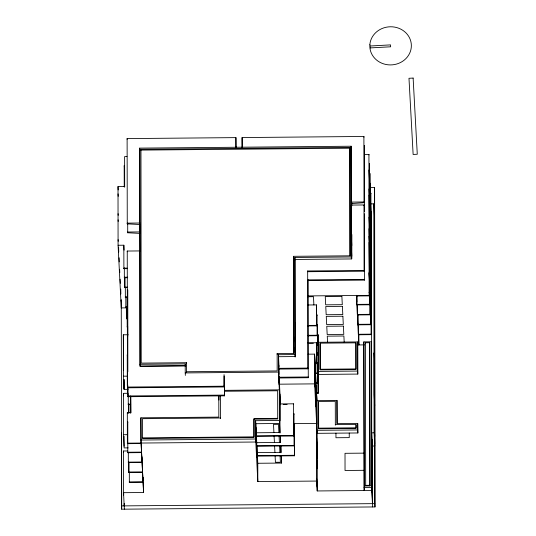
<?xml version="1.0" encoding="UTF-8"?>
<svg xmlns="http://www.w3.org/2000/svg" width="536" height="536" viewBox="0 0 536 536"><rect width="100%" height="100%" fill="white"/><g stroke="black" fill="none" stroke-linecap="round" stroke-linejoin="round"><path stroke-width="0.8" d="M224.115 386.938L224.075 386.195L127.414 387.059L127.454 387.803L224.115 386.938L224.142 376.051M224.564 395.836L224.53 395.099L127.863 395.963L127.903 396.707L224.564 395.836L224.591 384.948M307.671 270.968L307.711 271.712L364.091 271.209L364.058 270.466L307.671 270.968L307.825 368.815L278.573 369.083L278.593 358.195M351.388 203.573L364.011 202.715L363.897 136.472L242.105 137.564L242.118 147.534M369.853 46.009L390.536 44.89L390.644 46.8L369.954 47.912M139.963 224.504L127.26 223.874L127.119 138.596L235.927 137.618L236.001 147.434M185.315 365.713L140.05 366.122L139.702 148.117L351.147 146.221L351.469 205.221M186.528 363.535L186.488 362.711L141.223 363.113L140.968 149.269L349.881 147.393L350.048 255.793M349.921 148.217L141.008 150.093L140.968 149.269M126.958 156.586L124.613 156.606L124.674 187.03L124.654 186.528L118.014 186.588L118.081 245.26L121.257 307.912L127.005 307.858M364.554 154.455L368.935 154.422L368.962 154.924M370.269 187.6L374.45 187.56L374.617 190.856L374.992 506.929L121.659 509.2L121.25 300.033M351.308 202.092L363.978 201.978L364.011 202.715M370.49 203.888L373.82 203.854L374.483 217.047M364.018 205.703L363.978 204.96L351.315 205.074L351.375 258.948L294.994 259.451L295.108 356.561L278.519 356.708L278.573 374.738M140.171 228.624L139.889 223.016L127.22 223.13L127.26 223.874M140.338 231.921L127.675 232.034L127.709 232.778L140.412 233.408M118.081 245.26L123.836 245.207L123.856 245.709M127.454 387.803L127.253 251.042L139.923 250.928L140.057 366.282L185.798 365.874M186.488 362.711L186.541 372.567L186.495 371.743L277.172 370.932L277.152 353.566L293.741 353.412L293.627 256.309L350.008 255.806L349.881 147.393M295.135 357.063L294.894 257.461L351.274 256.952L351.375 258.942M127.139 268.134L123.863 268.161L123.883 268.663L127.166 268.637M127.669 277.199L124.319 277.233L124.345 277.735L127.689 277.702M308.126 279.872L364.507 279.37L364.547 280.107L308.16 280.616L308.126 279.872L308.274 377.719L279.022 377.981L278.981 377.243L308.24 376.976L308.274 377.719M124.808 277.286L124.821 287.122L127.327 287.102M124.821 287.122L124.848 287.624L127.354 287.604M368.956 292.341L370.034 292.328L370.088 314.826L357.371 314.94M126.999 297.125L125.33 297.138L125.357 297.641L127.025 297.627M308.173 295.912L369.103 295.37L369.123 295.872L356.407 295.986M307.651 296.743L313.466 296.689L313.888 304.93M369.458 302.23L370.537 302.224L370.584 324.722L357.867 324.836M307.617 304.991L316.555 304.91L316.582 305.413L316.602 325.848L307.664 325.928M127.494 306.894L125.826 306.907L125.846 307.409L127.521 307.396M356.862 304.89L369.579 304.776L369.525 282.278M370.061 314.324L357.345 314.438L357.331 304.562M307.637 325.426L316.582 325.345L316.602 325.848M128.071 389.337L124.057 389.37L123.387 376.185L123.34 334.799L128.151 334.759M358.376 334.772L371.093 334.658L371.039 312.16M308.14 335.315L317.078 335.235L317.104 335.737L308.166 335.817M318.451 342.29L357.619 341.935L357.773 344.95L357.807 374.081L318.639 374.436L318.451 342.29L318.632 372.855M363.85 341.881L364.178 490.534L363.85 341.881L371.455 341.814L371.602 344.829M307.657 342.819L316.602 342.739L316.649 363.676L315.081 363.689M365.686 485.978L365.485 342.765L369.76 342.725L369.961 485.938L365.686 485.978L365.653 485.348L369.927 485.308L369.961 485.938M309.312 343.308L313.372 343.275M357.244 344.956L364.453 344.889M308.073 354.175L314.599 354.122L316.937 400.285M280.073 404.412L278.439 372.085L278.419 354.711L295.008 354.564M139.956 364.292L185.221 363.884L185.356 366.537M315.054 363.187L316.622 363.173L316.649 363.676M318.485 371.421L357.653 371.066L357.807 374.081M185.221 363.884L185.228 372.915L278.439 372.085M315.557 373.076L317.124 373.063L317.151 373.565L315.583 373.579M123.387 376.185L127.401 376.145M316.059 382.972L317.627 382.959L317.654 383.461L316.086 383.475M279.484 384.185L314.632 383.87L316.635 423.44L316.702 481.06L317.205 490.956L371.776 490.467L371.455 219.465M224.604 390.349L279.336 389.853L279.377 420.479L280.013 433.061M224.577 391.247L277.648 390.771L277.708 418.964L253.97 419.179L253.99 437.497L142.583 438.495L142.529 418.69L220.457 417.986M128.138 447.875L124.124 447.908L123.461 434.716L123.407 393.337L128.225 393.297M316.562 392.861L318.129 392.848L318.15 393.35L316.582 393.364M337.151 423.34L336.976 400.385L316.95 400.566L316.984 430.314L357.72 429.952L357.874 432.967L317.138 433.329L316.675 424.264M130.67 404.137L128.245 404.164L128.272 404.667L130.69 404.64M293.52 404.318L293.494 403.816L279.953 403.936L279.986 432.559L256.242 432.773L255.632 420.693L279.377 420.479M283.162 404.412L287.149 404.378M141.102 443.547L127.38 443.667L127.32 412.727L130.59 412.693L130.617 413.196M127.488 450.964L123.474 450.997L123.528 492.691L143.574 492.51L140.921 440.036L140.894 417.805L218.829 417.108L218.802 396.238M277.682 418.341L253.937 418.556L253.957 436.867L142.549 437.865M294.036 423.641L316.635 423.44M357.874 432.967L357.713 423.46L337.003 423.641L336.976 400.385M335.308 424.559L356.025 424.371L356.025 427.815L318.612 428.15L318.578 401.451L335.281 401.297L335.342 425.182M123.461 434.716L127.468 434.683M372.446 503.652L372.379 446.032L374.758 446.012L374.088 432.82L371.709 432.84L372.46 447.681M256.248 435.835L293.527 435.5L293.554 436.002L256.275 436.338L256.242 432.773M140.921 440.036L255.652 439.004L257.809 481.589L316.702 481.06M280.482 435.621L280.489 442.455L256.744 442.669L256.771 446.227L294.056 445.892L293.996 413.712L294.023 414.214M256.751 445.724L294.03 445.389L294.056 445.892M127.803 422.294L127.776 421.792L127.816 452.23L141.537 452.109L141.517 446.099M141.564 452.612L127.836 452.732L127.816 452.23M364.132 453.134L345.017 453.309L345.037 470.481L364.152 470.307M294.532 455.285L257.247 455.62L257.273 456.123L294.559 455.788L294.499 423.601L294.559 455.788M142.02 456.826L142.04 462.005L128.312 462.126L128.339 462.628L142.06 462.508M256.911 445.965L257.789 463.272L281.534 463.064L281.521 455.613M128.801 462.146L128.814 472.015L142.536 471.894L142.522 466.722M128.814 472.015L128.841 472.518L142.563 472.397M143.032 477.67L143.038 481.784L129.317 481.911L129.344 482.413L143.065 482.286M364.024 487.519L371.622 487.452L372.614 506.949M121.491 505.904L374.825 503.632L374.992 506.929M369.418 163.989L369.391 163.487L369.438 179.573M370.423 183.774L370.396 183.272L370.436 199.359M370.925 193.664L370.899 193.161L370.939 209.254M368.956 170.006L371.415 219.633L371.435 236.805L370.999 211.392M369.016 188.98L369.431 197.221L369.411 180.056M370.436 217.02L370.001 191.607M369.023 195.084L369.465 225.455L369.049 217.214M370.523 224.772L370.972 255.143L370.028 214.882L370.47 245.254M369.063 228.705L369.485 244.577L369.07 236.336M370.564 258.392L370.992 274.265L370.061 248.496L370.49 264.369M363.897 136.472L363.937 137.216M364.386 146.114L364.353 145.377L364.467 211.62L364.426 210.876M369.076 242.44L369.532 280.442L369.11 272.201M370.584 272.127L371.033 310.13L370.081 262.231L370.53 300.234M374.657 363.716L374.108 352.835L374.155 394.804L374.711 405.685M369.076 273.367L371.582 322.826M369.579 304.776L369.552 304.274L356.835 304.388L356.822 295.43M370.584 324.722L370.564 324.22L357.847 324.334L357.86 315.061M371.093 334.658L371.066 334.156L358.35 334.27L358.363 324.186M364.467 214.608L364.433 213.864L364.547 280.107M374.744 436.317L374.409 429.725L374.751 443.721M372.507 452.518L371.83 439.158L371.89 488.765L372.44 499.646M365.485 342.765L365.519 343.388M356.42 295.303L358.885 344.943L358.879 334.35M351.428 238.071L351.804 245.495M351.435 248.758L351.817 256.175M344.219 342.598L343.884 336.005L327.262 336.152L327.556 341.921M317.084 315.302L317.057 314.8L317.104 335.737M317.58 325.198L317.56 324.695L317.607 345.626L317.58 345.124M318.471 362.718L318.625 365.733M317.124 353.137L317.098 352.634L317.151 373.565M317.627 363.026L317.6 362.524L317.654 383.461M315.644 375.723L316.086 406.858L315.141 365.827L315.583 396.962M316.937 401.276L316.642 395.501L316.964 424.164M316.696 438.006L317.111 446.247M316.696 441.825L317.158 450.89M316.796 451.004L317.165 458.293M316.716 456.625L317.171 465.69M316.722 460.518L317.138 468.766M316.743 478.836L317.158 487.077M307.825 368.815L307.785 368.078L278.532 368.339L278.573 369.083M294.894 257.461L295.021 259.953M293.627 256.309L293.782 353.398M295.115 337.151L295.537 345.392M295.128 347.831L295.55 356.078M278.419 354.711L279.008 366.356M278.559 366.055L278.981 374.296M279.102 376.768L280.482 403.97M279.953 404.861L279.537 396.62L279.571 423.326M277.152 353.566L277.192 354.39M280.194 435.694L280.489 442.455M280.697 445.584L281.011 452.846M281.199 455.473L281.534 463.064M278.908 432.572L278.486 424.331L273.501 424.371L273.916 432.619M279.075 435.868L279.41 442.461M279.571 445.758L279.906 452.357M280.073 455.654L280.408 462.246L275.424 462.293L275.089 455.701M274.084 435.915L274.419 442.508M274.586 445.805L274.921 452.397M242.105 137.564L242.178 147.38M256.409 436.07L256.771 443.172M256.938 456.21L257.005 457.53L256.932 447.051M236.376 146.522L236.41 147.266M185.228 372.915L185.356 375.414M139.702 148.117L139.829 150.609M140.177 231.706L139.923 226.808L140.037 251.364M127.119 138.596L127.159 139.333M140.894 417.805L141.075 443.051M141.149 443.701L141.524 451.124M141.611 452.773L142.027 461.014M142.107 462.662L142.529 470.903M142.609 472.551L143.025 480.799L143.025 477.449M143.112 482.447L143.527 490.688M124.211 166.187L124.191 165.684L124.238 186.964M127.253 251.042L127.293 251.779M127.206 296.73L127.179 296.227L127.24 327.168L127.22 326.665M123.876 246.031L124.084 250.151M130.817 396.278L131.039 412.8M127.675 335.737L127.702 336.24L127.689 326.364M127.273 355.268L127.253 354.765L127.313 385.706M118.014 186.588L118.181 189.932M118.061 193.858L118.188 196.33M127.742 394.268L127.769 394.771L127.762 384.902M118.088 213.697L118.168 215.345M118.094 219.8L118.175 221.448M123.34 334.799L123.548 370.416M127.32 412.727L127.347 413.229M118.114 239.639L118.201 241.294M118.744 252.007L118.617 247.056M119.247 261.896L119.119 257.776M119.622 269.32L119.789 272.616M120.124 279.209L120.332 283.33M120.875 294.05L120.747 289.078M121.163 299.818L121.25 301.466M127.38 443.667L127.354 443.165L255.806 442.019L255.786 423.708L279.524 423.494L279.47 377.083M123.407 393.337L123.535 395.843M123.474 450.997L123.561 452.665M123.528 492.691L124.359 509.173M374.45 187.56L374.825 503.632M373.82 203.854L374.088 432.82M372.553 458.3L372.607 500.463M371.997 442.461L372.058 492.061M371.455 341.814L371.622 487.452M370.919 209.744L370.939 226.909L370.416 199.848M369.94 189.469L369.894 173.376L369.914 188.967M370.061 292.83L370.088 314.826M369.914 189.958L369.934 207.124L369.498 181.711M369.76 342.725L369.927 485.308M368.935 154.422L369.123 295.872M363.978 204.96L364.091 271.209M358.417 324.38L358.423 333.265M357.914 315.295L357.927 324.99M357.619 341.935L357.653 371.066M357.713 423.46L357.72 429.952M357.358 304.354L357.425 312.676M356.916 295.51L356.922 301.976M355.958 343.476L355.991 369.559L320.146 369.88L320.113 343.797M356.051 425.001L356.058 428.438L318.645 428.773L318.612 402.074M351.824 202.528L351.83 205.844M351.864 234.527L351.817 258.734M351.147 146.221L351.274 256.952M349.244 433.041L349.251 437.624L335.951 437.745L335.945 433.162M318.15 393.35L318.103 372.42L318.129 392.848M317.131 430.85L317.205 490.956M316.789 443.6L316.803 458.407M316.555 304.91L316.582 325.345M316.602 342.739L316.622 363.173M314.599 354.122L314.632 383.87M295.51 322.605L295.55 356.333M293.494 403.816L293.554 436.002M280.978 445.51L280.991 452.344L257.247 452.558L257.273 456.123M279.98 394.081L279.993 402.764M279.98 404.439L280 420.793M279.062 376.734L279.075 384.627M278.968 365.612L278.988 382.979M257.789 463.272L257.809 481.589M257.494 458.267L257.508 467.419L257.427 456.947M256.496 438.482L256.503 447.64L256.429 437.162M255.994 428.586L256.007 437.745L255.927 427.272M255.632 420.693L255.652 439.004M235.927 137.618L235.934 147.588M224.517 382.697L224.53 395.099M224.061 374.624L224.075 386.195M220.43 395.454L220.49 418.616M218.949 395.916L218.956 400.091M143.527 488.175L143.574 492.51M139.802 150.114L139.889 223.016M130.57 396.017L130.59 412.693M129.33 472.538L129.344 482.413M128.761 404.687L128.774 412.908M128.828 462.648L128.841 472.518M128.734 404.184L128.747 413.229M128.258 394.791L128.272 404.667M128.305 452.25L128.339 462.628M127.702 223.572L127.709 232.778M127.776 289.889L127.836 371.763M127.89 387.528L127.903 396.707M126.422 307.463L126.436 318.94L126.355 307.785M125.813 297.071L125.846 307.409M125.317 287.303L125.357 297.641M124.834 277.789L124.848 287.624M124.332 267.893L124.345 277.735M124.057 389.37L124.044 379.441L124.017 388.546M124.191 503.378L124.191 505.877M123.836 245.207L123.883 268.663M124.071 436.324L124.084 446.253M123.628 436.398L123.628 438.053M123.689 492.537L123.695 495.03M121.565 433.048L121.659 509.2M369.88 44.468L370.148 49.439A20.783 19.075 -2.9 0 0 402.616 61.305A20.783 19.075 -2.9 0 0 400.868 29.185A20.783 19.075 -2.9 0 0 369.88 44.468M413.129 78.068L408.981 78.29L413.129 154.469L417.276 154.247L413.129 78.068M341.881 296.435L325.258 296.582L325.674 304.83L342.296 304.676L341.881 296.435M342.383 306.331L325.761 306.478L326.176 314.719L342.799 314.572L342.383 306.331M342.879 316.22L326.257 316.367L326.679 324.615L343.301 324.461L342.879 316.22M343.382 326.109L326.759 326.263L327.181 334.504L343.804 334.357L343.382 326.109M355.924 342.846L320.079 343.167L320.113 369.25L355.958 368.929L355.924 342.846M369.94 213.234L369.525 204.987L369.967 235.358L369.94 213.234M371.441 242.909L371.026 234.661L371.468 265.039L371.441 242.909M369.981 246.848L369.565 238.607L369.987 254.479L369.981 246.848M371.482 276.522L371.066 268.281L371.495 284.154L371.482 276.522M369.994 260.583L369.579 252.342L370.034 290.345L369.994 260.583M371.502 290.257L371.08 282.016L371.535 320.019L371.502 290.257M318.083 335.087L318.056 334.585L318.109 355.522L318.083 335.087M315.054 364.178L314.639 355.938L315.081 387.072L315.054 364.178M316.562 393.853L316.14 385.612L316.588 416.747L316.562 393.853"/></g></svg>
